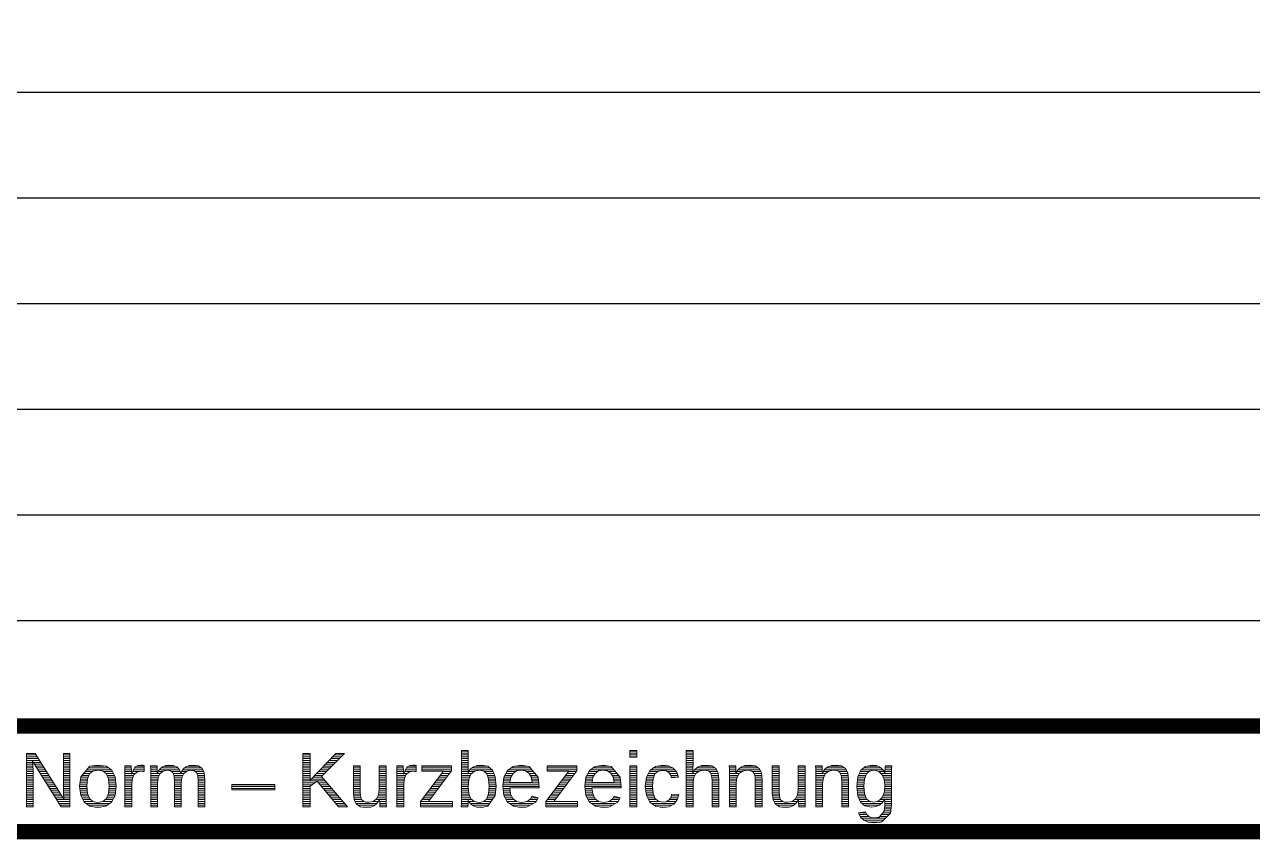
# Model space of a CAD drawing. Header units: millimetres. Extents: x 20 to 410, y 10 to 287.
# Drawn here: x 124.5 to 164.01, y 9.75 to 35.97 of the extents above; entities that cross this region are included whole.
import ezdxf

# ---------------------------------------------------------------- set-up
doc = ezdxf.new("R2010")
doc.units = ezdxf.units.MM
for name, color, linetype, lineweight in [('DUENN', 7, 'Continuous', 25), ('KANTEN', 7, 'Continuous', 50), ('TEXT', 7, 'Continuous', 13)]:
    doc.layers.add(name, color=color, linetype=linetype, lineweight=lineweight)

msp = doc.modelspace()

# ---------------------------------------------------------------- linework, layer by layer
at = {"layer": 'DUENN', "lineweight": 25}
for points in [[(20, 33.8), (200, 33.8)], [(20, 30.4), (200, 30.4)], [(20, 27), (200, 27)], [(20, 23.6), (200, 23.6)], [(20, 20.2), (200, 20.2)], [(20, 16.8), (200, 16.8)]]:
    msp.add_lwpolyline(points, dxfattribs=at)
at = {"layer": 'KANTEN', "lineweight": 50, "const_width": 0.5}
for points in [[(20, 10), (410, 10), (410, 287), (20, 287)], [(20, 10), (200, 10), (200, 61), (20, 61)]]:
    msp.add_lwpolyline(points, close=True, dxfattribs=at)
msp.add_lwpolyline([(20, 13.4), (200, 13.4)], dxfattribs=at)
at = {"layer": 'TEXT', "lineweight": 13}
for p, q in [((124.566, 12.471), (124.867, 12.471)), ((124.566, 12.411), (124.905, 12.411)), ((124.566, 12.351), (124.943, 12.351)), ((124.566, 12.291), (124.981, 12.291)), ((125.752, 12.471), (125.962, 12.471)), ((125.752, 12.411), (125.962, 12.411)), ((125.752, 12.351), (125.962, 12.351)), ((125.752, 12.291), (125.962, 12.291)), ((133.455, 12.471), (133.689, 12.471)), ((133.455, 12.411), (133.689, 12.411)), ((133.455, 12.351), (133.689, 12.351)), ((133.455, 12.291), (133.689, 12.291)), ((134.298, 12.291), (134.568, 12.291)), ((134.355, 12.351), (134.627, 12.351)), ((134.413, 12.411), (134.686, 12.411)), ((134.471, 12.471), (134.744, 12.471)), ((138.559, 12.591), (138.779, 12.591)), ((138.559, 12.531), (138.779, 12.531)), ((138.559, 12.471), (138.779, 12.471)), ((138.559, 12.411), (138.779, 12.411)), ((138.559, 12.351), (138.779, 12.351)), ((138.559, 12.291), (138.779, 12.291)), ((143.979, 12.591), (144.198, 12.591)), ((143.979, 12.531), (144.198, 12.531)), ((143.979, 12.471), (144.198, 12.471)), ((143.979, 12.411), (144.198, 12.411)), ((145.79, 12.591), (146.01, 12.591)), ((145.79, 12.531), (146.01, 12.531)), ((145.79, 12.471), (146.01, 12.471)), ((145.79, 12.411), (146.01, 12.411)), ((145.79, 12.351), (146.01, 12.351)), ((145.79, 12.291), (146.01, 12.291)), ((124.566, 12.231), (124.763, 12.231)), ((124.566, 12.171), (124.766, 12.171)), ((124.566, 12.111), (124.768, 12.111)), ((124.566, 12.051), (124.77, 12.051)), ((124.566, 11.991), (124.772, 11.991)), ((124.566, 11.931), (124.773, 11.931)), ((124.566, 11.871), (124.773, 11.871)), ((124.782, 12.231), (125.019, 12.231)), ((124.82, 12.171), (125.057, 12.171)), ((124.857, 12.111), (125.094, 12.111)), ((124.895, 12.051), (125.132, 12.051)), ((124.933, 11.991), (125.17, 11.991)), ((124.971, 11.931), (125.208, 11.931)), ((125.008, 11.871), (125.246, 11.871)), ((125.752, 12.231), (125.962, 12.231)), ((125.752, 12.171), (125.962, 12.171)), ((125.752, 12.111), (125.962, 12.111)), ((125.752, 12.051), (125.962, 12.051)), ((125.752, 11.991), (125.962, 11.991)), ((125.752, 11.931), (125.962, 11.931)), ((125.752, 11.871), (125.962, 11.871)), ((126.404, 11.871), (126.605, 11.871)), ((126.456, 11.931), (126.677, 11.931)), ((126.508, 11.991), (127.29, 11.991)), ((126.56, 12.051), (127.202, 12.051)), ((126.656, 12.111), (127.078, 12.111)), ((127.055, 11.931), (127.332, 11.931)), ((127.125, 11.871), (127.363, 11.871)), ((127.723, 12.111), (127.93, 12.111)), ((127.725, 12.051), (127.933, 12.051)), ((127.727, 11.991), (127.935, 11.991)), ((127.728, 11.931), (127.937, 11.931)), ((127.729, 11.871), (127.939, 11.871)), ((127.952, 11.871), (128.067, 11.871)), ((127.976, 11.931), (128.179, 11.931)), ((128, 11.991), (128.347, 11.991)), ((128.042, 12.051), (128.347, 12.051)), ((128.115, 12.111), (128.347, 12.111)), ((128.555, 12.111), (128.763, 12.111)), ((128.559, 12.051), (128.766, 12.051)), ((128.561, 11.991), (128.769, 11.991)), ((128.561, 11.931), (128.771, 11.931)), ((128.562, 11.871), (128.866, 11.871)), ((128.799, 11.931), (128.938, 11.931)), ((128.837, 11.991), (129.48, 11.991)), ((128.894, 12.051), (129.432, 12.051)), ((128.99, 12.111), (129.34, 12.111)), ((129.234, 11.931), (129.505, 11.931)), ((129.285, 11.871), (129.626, 11.871)), ((129.548, 11.931), (129.698, 11.931)), ((129.587, 11.991), (130.237, 11.991)), ((129.648, 12.051), (130.194, 12.051)), ((129.749, 12.111), (130.107, 12.111)), ((129.997, 11.931), (130.265, 11.931)), ((130.048, 11.871), (130.286, 11.871)), ((133.455, 12.231), (133.689, 12.231)), ((133.455, 12.171), (133.689, 12.171)), ((133.455, 12.111), (133.689, 12.111)), ((133.455, 12.051), (133.689, 12.051)), ((133.455, 11.991), (133.689, 11.991)), ((133.455, 11.931), (133.689, 11.931)), ((133.455, 11.871), (133.689, 11.871)), ((133.894, 11.871), (134.156, 11.871)), ((133.951, 11.931), (134.215, 11.931)), ((134.009, 11.991), (134.274, 11.991)), ((134.067, 12.051), (134.333, 12.051)), ((134.124, 12.111), (134.391, 12.111)), ((134.182, 12.171), (134.45, 12.171)), ((134.24, 12.231), (134.509, 12.231)), ((135.08, 12.111), (135.301, 12.111)), ((135.08, 12.051), (135.301, 12.051)), ((135.08, 11.991), (135.301, 11.991)), ((135.08, 11.931), (135.301, 11.931)), ((135.08, 11.871), (135.301, 11.871)), ((135.915, 12.111), (136.135, 12.111)), ((135.915, 12.051), (136.135, 12.051)), ((135.915, 11.991), (136.135, 11.991)), ((135.915, 11.931), (136.135, 11.931)), ((135.915, 11.871), (136.135, 11.871)), ((136.475, 12.111), (136.682, 12.111)), ((136.477, 12.051), (136.684, 12.051)), ((136.479, 11.991), (136.687, 11.991)), ((136.48, 11.931), (136.689, 11.931)), ((136.481, 11.871), (136.691, 11.871)), ((136.704, 11.871), (136.818, 11.871)), ((136.728, 11.931), (136.931, 11.931)), ((136.752, 11.991), (137.099, 11.991)), ((136.794, 12.051), (137.099, 12.051)), ((136.867, 12.111), (137.099, 12.111)), ((137.284, 12.111), (138.241, 12.111)), ((137.284, 12.051), (138.241, 12.051)), ((137.284, 11.991), (138.241, 11.991)), ((137.92, 11.871), (138.179, 11.871)), ((137.966, 11.931), (138.224, 11.931)), ((138.559, 12.231), (138.779, 12.231)), ((138.559, 12.171), (138.779, 12.171)), ((138.559, 12.111), (138.779, 12.111)), ((138.559, 12.051), (138.778, 12.051)), ((138.559, 11.991), (138.777, 11.991)), ((138.559, 11.931), (138.775, 11.931)), ((138.559, 11.871), (138.89, 11.871)), ((138.794, 11.931), (138.959, 11.931)), ((138.833, 11.991), (139.541, 11.991)), ((138.892, 12.051), (139.469, 12.051)), ((138.998, 12.111), (139.366, 12.111)), ((139.291, 11.931), (139.577, 11.931)), ((139.355, 11.871), (139.602, 11.871)), ((139.987, 11.871), (140.219, 11.871)), ((140.019, 11.931), (140.297, 11.931)), ((140.069, 11.991), (140.824, 11.991)), ((140.155, 12.051), (140.774, 12.051)), ((140.281, 12.111), (140.676, 12.111)), ((140.661, 11.931), (140.874, 11.931)), ((140.736, 11.871), (140.924, 11.871)), ((141.314, 12.111), (142.271, 12.111)), ((141.314, 12.051), (142.271, 12.051)), ((141.314, 11.991), (142.271, 11.991)), ((141.951, 11.871), (142.209, 11.871)), ((141.996, 11.931), (142.254, 11.931)), ((142.627, 11.871), (142.859, 11.871)), ((142.659, 11.931), (142.937, 11.931)), ((142.71, 11.991), (143.464, 11.991)), ((142.795, 12.051), (143.414, 12.051)), ((142.922, 12.111), (143.316, 12.111)), ((143.301, 11.931), (143.514, 11.931)), ((143.376, 11.871), (143.564, 11.871)), ((143.979, 12.111), (144.198, 12.111)), ((143.979, 12.051), (144.198, 12.051)), ((143.979, 11.991), (144.198, 11.991)), ((143.979, 11.931), (144.198, 11.931)), ((143.979, 11.871), (144.198, 11.871)), ((144.569, 11.871), (144.797, 11.871)), ((144.6, 11.931), (144.868, 11.931)), ((144.648, 11.991), (145.418, 11.991)), ((144.73, 12.051), (145.355, 12.051)), ((144.852, 12.111), (145.24, 12.111)), ((145.191, 11.931), (145.471, 11.931)), ((145.258, 11.871), (145.5, 11.871)), ((145.79, 12.231), (146.01, 12.231)), ((145.79, 12.171), (146.01, 12.171)), ((145.79, 12.111), (146.009, 12.111)), ((145.79, 12.051), (146.008, 12.051)), ((145.79, 11.991), (146.006, 11.991)), ((145.79, 11.931), (146.002, 11.931)), ((145.79, 11.871), (146.108, 11.871)), ((146.029, 11.931), (146.189, 11.931)), ((146.071, 11.991), (146.768, 11.991)), ((146.134, 12.051), (146.722, 12.051)), ((146.24, 12.111), (146.625, 12.111)), ((146.53, 11.931), (146.8, 11.931)), ((146.583, 11.871), (146.822, 11.871)), ((147.174, 12.111), (147.381, 12.111)), ((147.177, 12.051), (147.385, 12.051)), ((147.179, 11.991), (147.387, 11.991)), ((147.18, 11.931), (147.389, 11.931)), ((147.18, 11.871), (147.497, 11.871)), ((147.419, 11.931), (147.577, 11.931)), ((147.461, 11.991), (148.159, 11.991)), ((147.524, 12.051), (148.112, 12.051)), ((147.629, 12.111), (148.016, 12.111)), ((147.921, 11.931), (148.19, 11.931)), ((147.972, 11.871), (148.213, 11.871)), ((148.56, 12.111), (148.78, 12.111)), ((148.56, 12.051), (148.78, 12.051)), ((148.56, 11.991), (148.78, 11.991)), ((148.56, 11.931), (148.78, 11.931)), ((148.56, 11.871), (148.78, 11.871)), ((149.395, 12.111), (149.614, 12.111)), ((149.395, 12.051), (149.614, 12.051)), ((149.395, 11.991), (149.614, 11.991)), ((149.395, 11.931), (149.614, 11.931)), ((149.395, 11.871), (149.614, 11.871)), ((149.954, 12.111), (150.162, 12.111)), ((149.958, 12.051), (150.165, 12.051)), ((149.959, 11.991), (150.168, 11.991)), ((149.96, 11.931), (150.17, 11.931)), ((149.961, 11.871), (150.278, 11.871)), ((150.2, 11.931), (150.358, 11.931)), ((150.242, 11.991), (150.939, 11.991)), ((150.304, 12.051), (150.892, 12.051)), ((150.41, 12.111), (150.796, 12.111)), ((150.702, 11.931), (150.971, 11.931)), ((150.752, 11.871), (150.993, 11.871)), ((151.361, 11.871), (151.603, 11.871)), ((151.387, 11.931), (151.669, 11.931)), ((151.426, 11.991), (152.119, 11.991)), ((151.5, 12.051), (152.053, 12.051)), ((151.621, 12.111), (151.943, 12.111)), ((151.986, 11.931), (152.158, 11.931)), ((152.056, 11.871), (152.4, 11.871)), ((152.184, 11.931), (152.401, 11.931)), ((152.187, 11.991), (152.401, 11.991)), ((152.19, 12.051), (152.403, 12.051)), ((152.197, 12.111), (152.407, 12.111)), ((124.566, 11.811), (124.773, 11.811)), ((124.566, 11.751), (124.773, 11.751)), ((124.566, 11.691), (124.773, 11.691)), ((124.566, 11.631), (124.773, 11.631)), ((124.566, 11.571), (124.773, 11.571)), ((124.566, 11.511), (124.773, 11.511)), ((125.046, 11.811), (125.284, 11.811)), ((125.084, 11.751), (125.322, 11.751)), ((125.121, 11.691), (125.359, 11.691)), ((125.159, 11.631), (125.397, 11.631)), ((125.197, 11.571), (125.435, 11.571)), ((125.234, 11.511), (125.473, 11.511)), ((125.752, 11.811), (125.962, 11.811)), ((125.752, 11.751), (125.962, 11.751)), ((125.752, 11.691), (125.962, 11.691)), ((125.752, 11.631), (125.962, 11.631)), ((125.752, 11.571), (125.962, 11.571)), ((125.752, 11.511), (125.962, 11.511)), ((126.277, 11.511), (126.506, 11.511)), ((126.285, 11.571), (126.512, 11.571)), ((126.292, 11.631), (126.517, 11.631)), ((126.299, 11.691), (126.523, 11.691)), ((126.307, 11.751), (126.546, 11.751)), ((126.352, 11.811), (126.57, 11.811)), ((127.157, 11.811), (127.393, 11.811)), ((127.18, 11.751), (127.418, 11.751)), ((127.201, 11.691), (127.425, 11.691)), ((127.206, 11.631), (127.432, 11.631)), ((127.211, 11.571), (127.439, 11.571)), ((127.216, 11.511), (127.446, 11.511)), ((127.73, 11.811), (128.016, 11.811)), ((127.73, 11.751), (127.993, 11.751)), ((127.73, 11.691), (127.97, 11.691)), ((127.73, 11.631), (127.962, 11.631)), ((127.73, 11.571), (127.957, 11.571)), ((127.73, 11.511), (127.951, 11.511)), ((128.562, 11.811), (128.835, 11.811)), ((128.562, 11.751), (128.807, 11.751)), ((128.562, 11.691), (128.795, 11.691)), ((128.562, 11.631), (128.788, 11.631)), ((128.562, 11.571), (128.781, 11.571)), ((128.562, 11.511), (128.78, 11.511)), ((129.308, 11.811), (129.597, 11.811)), ((129.317, 11.751), (129.569, 11.751)), ((129.322, 11.691), (129.558, 11.691)), ((129.326, 11.631), (129.551, 11.631)), ((129.326, 11.571), (129.544, 11.571)), ((129.326, 11.511), (129.543, 11.511)), ((130.071, 11.811), (130.292, 11.811)), ((130.08, 11.751), (130.299, 11.751)), ((130.085, 11.691), (130.305, 11.691)), ((130.089, 11.631), (130.306, 11.631)), ((130.089, 11.571), (130.306, 11.571)), ((130.089, 11.511), (130.306, 11.511)), ((131.166, 11.511), (132.555, 11.511)), ((133.455, 11.811), (133.689, 11.811)), ((133.455, 11.751), (133.689, 11.751)), ((133.455, 11.691), (133.689, 11.691)), ((133.455, 11.631), (134.181, 11.631)), ((133.455, 11.571), (133.836, 11.571)), ((133.455, 11.511), (133.757, 11.511)), ((133.72, 11.691), (134.13, 11.691)), ((133.778, 11.751), (134.078, 11.751)), ((133.836, 11.811), (134.097, 11.811)), ((133.962, 11.571), (134.232, 11.571)), ((134.012, 11.511), (134.283, 11.511)), ((135.08, 11.811), (135.301, 11.811)), ((135.08, 11.751), (135.301, 11.751)), ((135.08, 11.691), (135.301, 11.691)), ((135.08, 11.631), (135.301, 11.631)), ((135.08, 11.571), (135.301, 11.571)), ((135.08, 11.511), (135.301, 11.511)), ((135.915, 11.811), (136.135, 11.811)), ((135.915, 11.751), (136.135, 11.751)), ((135.915, 11.691), (136.135, 11.691)), ((135.915, 11.631), (136.135, 11.631)), ((135.915, 11.571), (136.135, 11.571)), ((135.915, 11.511), (136.135, 11.511)), ((136.482, 11.811), (136.768, 11.811)), ((136.482, 11.751), (136.745, 11.751)), ((136.482, 11.691), (136.722, 11.691)), ((136.482, 11.631), (136.714, 11.631)), ((136.482, 11.571), (136.709, 11.571)), ((136.482, 11.511), (136.703, 11.511)), ((137.65, 11.511), (137.908, 11.511)), ((137.695, 11.571), (137.953, 11.571)), ((137.74, 11.631), (137.998, 11.631)), ((137.785, 11.691), (138.043, 11.691)), ((137.83, 11.751), (138.089, 11.751)), ((137.875, 11.811), (138.134, 11.811)), ((138.559, 11.811), (138.849, 11.811)), ((138.559, 11.751), (138.826, 11.751)), ((138.559, 11.691), (138.803, 11.691)), ((138.559, 11.631), (138.795, 11.631)), ((138.559, 11.571), (138.79, 11.571)), ((138.559, 11.511), (138.785, 11.511)), ((139.387, 11.811), (139.627, 11.811)), ((139.408, 11.751), (139.648, 11.751)), ((139.427, 11.691), (139.654, 11.691)), ((139.432, 11.631), (139.66, 11.631)), ((139.437, 11.571), (139.666, 11.571)), ((139.441, 11.511), (139.672, 11.511)), ((139.893, 11.511), (141.052, 11.511)), ((139.901, 11.571), (141.045, 11.571)), ((139.909, 11.631), (140.129, 11.631)), ((139.917, 11.691), (140.139, 11.691)), ((139.924, 11.751), (140.15, 11.751)), ((139.954, 11.811), (140.184, 11.811)), ((140.77, 11.811), (140.973, 11.811)), ((140.8, 11.751), (141.023, 11.751)), ((140.812, 11.691), (141.031, 11.691)), ((140.824, 11.631), (141.038, 11.631)), ((141.681, 11.511), (141.939, 11.511)), ((141.726, 11.571), (141.984, 11.571)), ((141.771, 11.631), (142.029, 11.631)), ((141.816, 11.691), (142.074, 11.691)), ((141.861, 11.751), (142.119, 11.751)), ((141.906, 11.811), (142.164, 11.811)), ((142.533, 11.511), (143.692, 11.511)), ((142.541, 11.571), (143.685, 11.571)), ((142.549, 11.631), (142.769, 11.631)), ((142.557, 11.691), (142.779, 11.691)), ((142.565, 11.751), (142.791, 11.751)), ((142.594, 11.811), (142.825, 11.811)), ((143.41, 11.811), (143.614, 11.811)), ((143.44, 11.751), (143.663, 11.751)), ((143.452, 11.691), (143.671, 11.691)), ((143.464, 11.631), (143.678, 11.631)), ((143.979, 11.811), (144.198, 11.811)), ((143.979, 11.751), (144.198, 11.751)), ((143.979, 11.691), (144.198, 11.691)), ((143.979, 11.631), (144.198, 11.631)), ((143.979, 11.571), (144.198, 11.571)), ((143.979, 11.511), (144.198, 11.511)), ((144.479, 11.511), (144.706, 11.511)), ((144.487, 11.571), (144.711, 11.571)), ((144.494, 11.631), (144.716, 11.631)), ((144.502, 11.691), (144.721, 11.691)), ((144.509, 11.751), (144.741, 11.751)), ((144.538, 11.811), (144.763, 11.811)), ((145.294, 11.811), (145.522, 11.811)), ((145.312, 11.751), (145.544, 11.751)), ((145.79, 11.811), (146.072, 11.811)), ((145.79, 11.751), (146.038, 11.751)), ((145.79, 11.691), (146.026, 11.691)), ((145.79, 11.631), (146.017, 11.631)), ((145.79, 11.571), (146.01, 11.571)), ((145.79, 11.511), (146.01, 11.511)), ((146.605, 11.811), (146.829, 11.811)), ((146.618, 11.751), (146.836, 11.751)), ((146.621, 11.691), (146.844, 11.691)), ((146.624, 11.631), (146.845, 11.631)), ((146.624, 11.571), (146.845, 11.571)), ((146.624, 11.511), (146.845, 11.511)), ((147.18, 11.811), (147.462, 11.811)), ((147.18, 11.751), (147.43, 11.751)), ((147.18, 11.691), (147.417, 11.691)), ((147.18, 11.631), (147.409, 11.631)), ((147.18, 11.571), (147.401, 11.571)), ((147.18, 11.511), (147.4, 11.511)), ((147.995, 11.811), (148.22, 11.811)), ((148.008, 11.751), (148.227, 11.751)), ((148.011, 11.691), (148.234, 11.691)), ((148.014, 11.631), (148.235, 11.631)), ((148.014, 11.571), (148.235, 11.571)), ((148.014, 11.511), (148.235, 11.511)), ((148.56, 11.811), (148.78, 11.811)), ((148.56, 11.751), (148.78, 11.751)), ((148.56, 11.691), (148.78, 11.691)), ((148.56, 11.631), (148.78, 11.631)), ((148.56, 11.571), (148.78, 11.571)), ((148.56, 11.511), (148.78, 11.511)), ((149.395, 11.811), (149.614, 11.811)), ((149.395, 11.751), (149.614, 11.751)), ((149.395, 11.691), (149.614, 11.691)), ((149.395, 11.631), (149.614, 11.631)), ((149.395, 11.571), (149.614, 11.571)), ((149.395, 11.511), (149.614, 11.511)), ((149.961, 11.811), (150.243, 11.811)), ((149.961, 11.751), (150.211, 11.751)), ((149.961, 11.691), (150.197, 11.691)), ((149.961, 11.631), (150.189, 11.631)), ((149.961, 11.571), (150.181, 11.571)), ((149.961, 11.511), (150.18, 11.511)), ((150.775, 11.811), (151, 11.811)), ((150.788, 11.751), (151.007, 11.751)), ((150.792, 11.691), (151.014, 11.691)), ((150.795, 11.631), (151.016, 11.631)), ((150.795, 11.571), (151.016, 11.571)), ((150.795, 11.511), (151.016, 11.511)), ((151.288, 11.511), (151.514, 11.511)), ((151.294, 11.571), (151.519, 11.571)), ((151.3, 11.631), (151.524, 11.631)), ((151.306, 11.691), (151.529, 11.691)), ((151.312, 11.751), (151.549, 11.751)), ((151.335, 11.811), (151.571, 11.811)), ((152.099, 11.811), (152.4, 11.811)), ((152.13, 11.751), (152.4, 11.751)), ((152.149, 11.691), (152.4, 11.691)), ((152.165, 11.631), (152.4, 11.631)), ((152.173, 11.571), (152.4, 11.571)), ((152.178, 11.511), (152.4, 11.511)), ((124.566, 11.451), (124.773, 11.451)), ((124.566, 11.391), (124.773, 11.391)), ((124.566, 11.331), (124.773, 11.331)), ((124.566, 11.271), (124.773, 11.271)), ((124.566, 11.211), (124.773, 11.211)), ((124.566, 11.151), (124.773, 11.151)), ((124.566, 11.091), (124.773, 11.091)), ((125.272, 11.451), (125.511, 11.451)), ((125.31, 11.391), (125.549, 11.391)), ((125.347, 11.331), (125.586, 11.331)), ((125.385, 11.271), (125.624, 11.271)), ((125.423, 11.211), (125.662, 11.211)), ((125.461, 11.151), (125.7, 11.151)), ((125.498, 11.091), (125.738, 11.091)), ((125.752, 11.451), (125.962, 11.451)), ((125.752, 11.391), (125.962, 11.391)), ((125.754, 11.331), (125.962, 11.331)), ((125.755, 11.271), (125.962, 11.271)), ((125.758, 11.211), (125.962, 11.211)), ((125.761, 11.151), (125.962, 11.151)), ((125.764, 11.091), (125.962, 11.091)), ((126.272, 11.451), (126.503, 11.451)), ((126.28, 11.391), (126.508, 11.391)), ((126.287, 11.331), (126.514, 11.331)), ((126.295, 11.271), (126.519, 11.271)), ((126.303, 11.211), (126.531, 11.211)), ((126.316, 11.151), (126.554, 11.151)), ((126.347, 11.091), (126.578, 11.091)), ((127.146, 11.091), (127.377, 11.091)), ((127.17, 11.151), (127.409, 11.151)), ((127.193, 11.211), (127.42, 11.211)), ((127.203, 11.271), (127.428, 11.271)), ((127.209, 11.331), (127.435, 11.331)), ((127.214, 11.391), (127.443, 11.391)), ((127.22, 11.451), (127.45, 11.451)), ((127.73, 11.451), (127.949, 11.451)), ((127.73, 11.391), (127.949, 11.391)), ((127.73, 11.331), (127.949, 11.331)), ((127.73, 11.271), (127.949, 11.271)), ((127.73, 11.211), (127.949, 11.211)), ((127.73, 11.151), (127.949, 11.151)), ((127.73, 11.091), (127.949, 11.091)), ((128.562, 11.451), (128.78, 11.451)), ((128.562, 11.391), (128.78, 11.391)), ((128.562, 11.331), (128.78, 11.331)), ((128.562, 11.271), (128.78, 11.271)), ((128.562, 11.211), (128.78, 11.211)), ((128.562, 11.151), (128.78, 11.151)), ((128.562, 11.091), (128.78, 11.091)), ((129.326, 11.451), (129.543, 11.451)), ((129.326, 11.391), (129.543, 11.391)), ((129.326, 11.331), (129.543, 11.331)), ((129.326, 11.271), (129.543, 11.271)), ((129.326, 11.211), (129.543, 11.211)), ((129.326, 11.151), (129.543, 11.151)), ((129.326, 11.091), (129.543, 11.091)), ((130.089, 11.451), (130.306, 11.451)), ((130.089, 11.391), (130.306, 11.391)), ((130.089, 11.331), (130.306, 11.331)), ((130.089, 11.271), (130.306, 11.271)), ((130.089, 11.211), (130.306, 11.211)), ((130.089, 11.151), (130.306, 11.151)), ((130.089, 11.091), (130.306, 11.091)), ((131.166, 11.451), (132.555, 11.451)), ((131.166, 11.391), (132.555, 11.391)), ((133.455, 11.451), (133.689, 11.451)), ((133.455, 11.391), (133.689, 11.391)), ((133.455, 11.331), (133.689, 11.331)), ((133.455, 11.271), (133.689, 11.271)), ((133.455, 11.211), (133.689, 11.211)), ((133.455, 11.151), (133.689, 11.151)), ((133.455, 11.091), (133.689, 11.091)), ((134.061, 11.451), (134.334, 11.451)), ((134.111, 11.391), (134.385, 11.391)), ((134.161, 11.331), (134.437, 11.331)), ((134.21, 11.271), (134.488, 11.271)), ((134.26, 11.211), (134.539, 11.211)), ((134.31, 11.151), (134.59, 11.151)), ((134.359, 11.091), (134.641, 11.091)), ((135.08, 11.451), (135.301, 11.451)), ((135.08, 11.391), (135.301, 11.391)), ((135.08, 11.331), (135.301, 11.331)), ((135.08, 11.271), (135.302, 11.271)), ((135.084, 11.211), (135.305, 11.211)), ((135.091, 11.151), (135.311, 11.151)), ((135.098, 11.091), (135.325, 11.091)), ((135.843, 11.091), (136.135, 11.091)), ((135.875, 11.151), (136.135, 11.151)), ((135.896, 11.211), (136.135, 11.211)), ((135.904, 11.271), (136.135, 11.271)), ((135.912, 11.331), (136.135, 11.331)), ((135.915, 11.451), (136.135, 11.451)), ((135.915, 11.391), (136.135, 11.391)), ((136.482, 11.451), (136.701, 11.451)), ((136.482, 11.391), (136.701, 11.391)), ((136.482, 11.331), (136.701, 11.331)), ((136.482, 11.271), (136.701, 11.271)), ((136.482, 11.211), (136.701, 11.211)), ((136.482, 11.151), (136.701, 11.151)), ((136.482, 11.091), (136.701, 11.091)), ((137.335, 11.091), (137.592, 11.091)), ((137.38, 11.151), (137.637, 11.151)), ((137.425, 11.211), (137.683, 11.211)), ((137.47, 11.271), (137.728, 11.271)), ((137.515, 11.331), (137.773, 11.331)), ((137.56, 11.391), (137.818, 11.391)), ((137.605, 11.451), (137.863, 11.451)), ((138.559, 11.451), (138.779, 11.451)), ((138.559, 11.391), (138.784, 11.391)), ((138.559, 11.331), (138.789, 11.331)), ((138.559, 11.271), (138.795, 11.271)), ((138.559, 11.211), (138.803, 11.211)), ((138.559, 11.151), (138.827, 11.151)), ((138.559, 11.091), (138.85, 11.091)), ((139.382, 11.091), (139.595, 11.091)), ((139.403, 11.151), (139.637, 11.151)), ((139.423, 11.211), (139.651, 11.211)), ((139.431, 11.271), (139.657, 11.271)), ((139.435, 11.331), (139.663, 11.331)), ((139.44, 11.391), (139.669, 11.391)), ((139.445, 11.451), (139.675, 11.451)), ((139.889, 11.451), (141.059, 11.451)), ((139.897, 11.391), (140.121, 11.391)), ((139.905, 11.331), (140.128, 11.331)), ((139.912, 11.271), (140.135, 11.271)), ((139.92, 11.211), (140.142, 11.211)), ((139.934, 11.151), (140.17, 11.151)), ((139.966, 11.091), (140.199, 11.091)), ((140.803, 11.091), (141.014, 11.091)), ((141.365, 11.091), (141.623, 11.091)), ((141.41, 11.151), (141.668, 11.151)), ((141.455, 11.211), (141.713, 11.211)), ((141.501, 11.271), (141.758, 11.271)), ((141.546, 11.331), (141.803, 11.331)), ((141.591, 11.391), (141.848, 11.391)), ((141.636, 11.451), (141.893, 11.451)), ((142.53, 11.451), (143.699, 11.451)), ((142.537, 11.391), (142.761, 11.391)), ((142.545, 11.331), (142.768, 11.331)), ((142.552, 11.271), (142.775, 11.271)), ((142.56, 11.211), (142.782, 11.211)), ((142.574, 11.151), (142.811, 11.151)), ((142.606, 11.091), (142.839, 11.091)), ((143.444, 11.091), (143.654, 11.091)), ((143.979, 11.451), (144.198, 11.451)), ((143.979, 11.391), (144.198, 11.391)), ((143.979, 11.331), (144.198, 11.331)), ((143.979, 11.271), (144.198, 11.271)), ((143.979, 11.211), (144.198, 11.211)), ((143.979, 11.151), (144.198, 11.151)), ((143.979, 11.091), (144.198, 11.091)), ((144.474, 11.451), (144.704, 11.451)), ((144.482, 11.391), (144.709, 11.391)), ((144.489, 11.331), (144.715, 11.331)), ((144.497, 11.271), (144.72, 11.271)), ((144.504, 11.211), (144.733, 11.211)), ((144.517, 11.151), (144.756, 11.151)), ((144.547, 11.091), (144.779, 11.091)), ((145.294, 11.091), (145.519, 11.091)), ((145.312, 11.151), (145.538, 11.151)), ((145.79, 11.451), (146.01, 11.451)), ((145.79, 11.391), (146.01, 11.391)), ((145.79, 11.331), (146.01, 11.331)), ((145.79, 11.271), (146.01, 11.271)), ((145.79, 11.211), (146.01, 11.211)), ((145.79, 11.151), (146.01, 11.151)), ((145.79, 11.091), (146.01, 11.091)), ((146.624, 11.451), (146.845, 11.451)), ((146.624, 11.391), (146.845, 11.391)), ((146.624, 11.331), (146.845, 11.331)), ((146.624, 11.271), (146.845, 11.271)), ((146.624, 11.211), (146.845, 11.211)), ((146.624, 11.151), (146.845, 11.151)), ((146.624, 11.091), (146.845, 11.091)), ((147.18, 11.451), (147.4, 11.451)), ((147.18, 11.391), (147.4, 11.391)), ((147.18, 11.331), (147.4, 11.331)), ((147.18, 11.271), (147.4, 11.271)), ((147.18, 11.211), (147.4, 11.211)), ((147.18, 11.151), (147.4, 11.151)), ((147.18, 11.091), (147.4, 11.091)), ((148.014, 11.451), (148.235, 11.451)), ((148.014, 11.391), (148.235, 11.391)), ((148.014, 11.331), (148.235, 11.331)), ((148.014, 11.271), (148.235, 11.271)), ((148.014, 11.211), (148.235, 11.211)), ((148.014, 11.151), (148.235, 11.151)), ((148.014, 11.091), (148.235, 11.091)), ((148.56, 11.451), (148.78, 11.451)), ((148.56, 11.391), (148.78, 11.391)), ((148.56, 11.331), (148.78, 11.331)), ((148.56, 11.271), (148.781, 11.271)), ((148.563, 11.211), (148.784, 11.211)), ((148.57, 11.151), (148.791, 11.151)), ((148.577, 11.091), (148.804, 11.091)), ((149.323, 11.091), (149.614, 11.091)), ((149.354, 11.151), (149.614, 11.151)), ((149.375, 11.211), (149.614, 11.211)), ((149.383, 11.271), (149.614, 11.271)), ((149.391, 11.331), (149.614, 11.331)), ((149.395, 11.451), (149.614, 11.451)), ((149.395, 11.391), (149.614, 11.391)), ((149.961, 11.451), (150.18, 11.451)), ((149.961, 11.391), (150.18, 11.391)), ((149.961, 11.331), (150.18, 11.331)), ((149.961, 11.271), (150.18, 11.271)), ((149.961, 11.211), (150.18, 11.211)), ((149.961, 11.151), (150.18, 11.151)), ((149.961, 11.091), (150.18, 11.091)), ((150.795, 11.451), (151.016, 11.451)), ((150.795, 11.391), (151.016, 11.391)), ((150.795, 11.331), (151.016, 11.331)), ((150.795, 11.271), (151.016, 11.271)), ((150.795, 11.211), (151.016, 11.211)), ((150.795, 11.151), (151.016, 11.151)), ((150.795, 11.091), (151.016, 11.091)), ((151.283, 11.451), (151.51, 11.451)), ((151.289, 11.391), (151.515, 11.391)), ((151.295, 11.331), (151.52, 11.331)), ((151.301, 11.271), (151.524, 11.271)), ((151.306, 11.211), (151.533, 11.211)), ((151.314, 11.151), (151.554, 11.151)), ((151.339, 11.091), (151.575, 11.091)), ((152.086, 11.091), (152.4, 11.091)), ((152.117, 11.151), (152.4, 11.151)), ((152.143, 11.211), (152.4, 11.211)), ((152.159, 11.271), (152.4, 11.271)), ((152.172, 11.331), (152.4, 11.331)), ((152.176, 11.391), (152.4, 11.391)), ((152.181, 11.451), (152.4, 11.451)), ((124.566, 11.031), (124.773, 11.031)), ((124.566, 10.971), (124.773, 10.971)), ((124.566, 10.911), (124.773, 10.911)), ((124.566, 10.851), (124.773, 10.851)), ((125.536, 11.031), (125.962, 11.031)), ((125.574, 10.971), (125.962, 10.971)), ((125.611, 10.911), (125.962, 10.911)), ((125.649, 10.851), (125.962, 10.851)), ((126.378, 11.031), (126.628, 11.031)), ((126.409, 10.971), (126.695, 10.971)), ((126.475, 10.911), (127.249, 10.911)), ((126.558, 10.851), (127.161, 10.851)), ((126.765, 10.791), (126.952, 10.791)), ((127.025, 10.971), (127.313, 10.971)), ((127.096, 11.031), (127.345, 11.031)), ((127.73, 11.031), (127.949, 11.031)), ((127.73, 10.971), (127.949, 10.971)), ((127.73, 10.911), (127.949, 10.911)), ((127.73, 10.851), (127.949, 10.851)), ((128.562, 11.031), (128.78, 11.031)), ((128.562, 10.971), (128.78, 10.971)), ((128.562, 10.911), (128.78, 10.911)), ((128.562, 10.851), (128.78, 10.851)), ((129.326, 11.031), (129.543, 11.031)), ((129.326, 10.971), (129.543, 10.971)), ((129.326, 10.911), (129.543, 10.911)), ((129.326, 10.851), (129.543, 10.851)), ((130.089, 11.031), (130.306, 11.031)), ((130.089, 10.971), (130.306, 10.971)), ((130.089, 10.911), (130.306, 10.911)), ((130.089, 10.851), (130.306, 10.851)), ((133.455, 11.031), (133.689, 11.031)), ((133.455, 10.971), (133.689, 10.971)), ((133.455, 10.911), (133.689, 10.911)), ((133.455, 10.851), (133.689, 10.851)), ((134.409, 11.031), (134.693, 11.031)), ((134.459, 10.971), (134.744, 10.971)), ((134.508, 10.911), (134.795, 10.911)), ((134.558, 10.851), (134.846, 10.851)), ((135.105, 11.031), (135.353, 11.031)), ((135.135, 10.971), (135.425, 10.971)), ((135.166, 10.911), (135.841, 10.911)), ((135.233, 10.851), (135.769, 10.851)), ((135.389, 10.791), (135.639, 10.791)), ((135.709, 10.971), (135.883, 10.971)), ((135.793, 11.031), (136.136, 11.031)), ((135.927, 10.971), (136.136, 10.971)), ((135.929, 10.911), (136.137, 10.911)), ((135.932, 10.851), (136.139, 10.851)), ((136.482, 11.031), (136.701, 11.031)), ((136.482, 10.971), (136.701, 10.971)), ((136.482, 10.911), (136.701, 10.911)), ((136.482, 10.851), (136.701, 10.851)), ((137.242, 10.911), (138.266, 10.911)), ((137.242, 10.851), (138.266, 10.851)), ((137.245, 10.971), (137.502, 10.971)), ((137.29, 11.031), (137.547, 11.031)), ((138.555, 10.851), (138.769, 10.851)), ((138.557, 10.911), (138.773, 10.911)), ((138.558, 10.971), (138.776, 10.971)), ((138.559, 11.031), (138.898, 11.031)), ((138.802, 10.971), (138.968, 10.971)), ((138.843, 10.911), (139.468, 10.911)), ((138.913, 10.851), (139.426, 10.851)), ((139.047, 10.791), (139.268, 10.791)), ((139.277, 10.971), (139.51, 10.971)), ((139.341, 11.031), (139.552, 11.031)), ((139.997, 11.031), (140.252, 11.031)), ((140.029, 10.971), (140.327, 10.971)), ((140.096, 10.911), (140.878, 10.911)), ((140.182, 10.851), (140.774, 10.851)), ((140.393, 10.791), (140.641, 10.791)), ((140.654, 10.971), (140.958, 10.971)), ((140.753, 11.031), (140.992, 11.031)), ((141.272, 10.911), (142.296, 10.911)), ((141.272, 10.851), (142.296, 10.851)), ((141.275, 10.971), (141.533, 10.971)), ((141.32, 11.031), (141.578, 11.031)), ((142.637, 11.031), (142.892, 11.031)), ((142.669, 10.971), (142.967, 10.971)), ((142.736, 10.911), (143.518, 10.911)), ((142.822, 10.851), (143.415, 10.851)), ((143.033, 10.791), (143.282, 10.791)), ((143.294, 10.971), (143.598, 10.971)), ((143.393, 11.031), (143.632, 11.031)), ((143.979, 11.031), (144.198, 11.031)), ((143.979, 10.971), (144.198, 10.971)), ((143.979, 10.911), (144.198, 10.911)), ((143.979, 10.851), (144.198, 10.851)), ((144.578, 11.031), (144.834, 11.031)), ((144.608, 10.971), (144.932, 10.971)), ((144.672, 10.911), (145.407, 10.911)), ((144.754, 10.851), (145.32, 10.851)), ((144.953, 10.791), (145.149, 10.791)), ((145.156, 10.971), (145.456, 10.971)), ((145.247, 11.031), (145.5, 11.031)), ((145.79, 11.031), (146.01, 11.031)), ((145.79, 10.971), (146.01, 10.971)), ((145.79, 10.911), (146.01, 10.911)), ((145.79, 10.851), (146.01, 10.851)), ((146.624, 11.031), (146.845, 11.031)), ((146.624, 10.971), (146.845, 10.971)), ((146.624, 10.911), (146.845, 10.911)), ((146.624, 10.851), (146.845, 10.851)), ((147.18, 11.031), (147.4, 11.031)), ((147.18, 10.971), (147.4, 10.971)), ((147.18, 10.911), (147.4, 10.911)), ((147.18, 10.851), (147.4, 10.851)), ((148.014, 11.031), (148.235, 11.031)), ((148.014, 10.971), (148.235, 10.971)), ((148.014, 10.911), (148.235, 10.911)), ((148.014, 10.851), (148.235, 10.851)), ((148.584, 11.031), (148.833, 11.031)), ((148.614, 10.971), (148.905, 10.971)), ((148.646, 10.911), (149.321, 10.911)), ((148.712, 10.851), (149.249, 10.851)), ((148.868, 10.791), (149.119, 10.791)), ((149.188, 10.971), (149.363, 10.971)), ((149.273, 11.031), (149.615, 11.031)), ((149.406, 10.971), (149.616, 10.971)), ((149.408, 10.911), (149.616, 10.911)), ((149.411, 10.851), (149.619, 10.851)), ((149.961, 11.031), (150.18, 11.031)), ((149.961, 10.971), (150.18, 10.971)), ((149.961, 10.911), (150.18, 10.911)), ((149.961, 10.851), (150.18, 10.851)), ((150.795, 11.031), (151.016, 11.031)), ((150.795, 10.971), (151.016, 10.971)), ((150.795, 10.911), (151.016, 10.911)), ((150.795, 10.851), (151.016, 10.851)), ((151.364, 11.031), (151.626, 11.031)), ((151.389, 10.971), (151.735, 10.971)), ((151.445, 10.911), (152.077, 10.911)), ((151.518, 10.851), (152, 10.851)), ((151.749, 10.791), (151.763, 10.791)), ((151.932, 10.971), (152.13, 10.971)), ((152.029, 11.031), (152.17, 11.031)), ((152.162, 10.671), (152.376, 10.671)), ((152.169, 10.731), (152.384, 10.731)), ((152.176, 10.791), (152.393, 10.791)), ((152.181, 11.031), (152.4, 11.031)), ((152.181, 10.971), (152.4, 10.971)), ((152.181, 10.911), (152.4, 10.911)), ((152.181, 10.851), (152.4, 10.851)), ((151.362, 10.551), (151.601, 10.551)), ((151.367, 10.611), (151.571, 10.611)), ((151.387, 10.491), (151.671, 10.491)), ((151.435, 10.431), (152.203, 10.431)), ((151.497, 10.371), (152.144, 10.371)), ((151.632, 10.311), (152.055, 10.311)), ((152.013, 10.491), (152.263, 10.491)), ((152.064, 10.551), (152.322, 10.551)), ((152.115, 10.611), (152.367, 10.611))]:
    msp.add_line(p, q, dxfattribs=at)
for points in [[(124.566, 12.52), (124.837, 12.52), (125.767, 11.045), (125.756, 11.252), (125.752, 11.392), (125.752, 12.52), (125.962, 12.52), (125.962, 10.8), (125.681, 10.8), (124.761, 12.265), (124.767, 12.146), (124.773, 11.943), (124.773, 10.8), (124.566, 10.8), (124.566, 12.52)], [(133.455, 12.52), (133.689, 12.52), (133.689, 11.658), (134.518, 12.52), (134.792, 12.52), (134.06, 11.773), (134.89, 10.8), (134.6, 10.8), (133.913, 11.63), (133.689, 11.459), (133.689, 10.8), (133.455, 10.8), (133.455, 12.52)], [(138.941, 10.83), (138.85, 10.901), (138.779, 11.005), (138.777, 11.005), (138.775, 10.957), (138.771, 10.889), (138.767, 10.828), (138.764, 10.8), (138.552, 10.8), (138.557, 10.901), (138.559, 11.072), (138.559, 12.612), (138.779, 12.612), (138.779, 12.095), (138.778, 12.009), (138.774, 11.909), (138.779, 11.909), (138.85, 12.017), (138.941, 12.09), (139.053, 12.132), (139.19, 12.145), (139.407, 12.103), (139.558, 11.977), (139.647, 11.765), (139.676, 11.466), (139.646, 11.164), (139.403, 10.819), (139.19, 10.775), (139.053, 10.789), (138.941, 10.83)], [(144.198, 12.612), (144.198, 12.402), (143.979, 12.402), (143.979, 12.612), (144.198, 12.612)], [(146.082, 12.007), (146.174, 12.085), (146.287, 12.13), (146.426, 12.145), (146.613, 12.119), (146.743, 12.038), (146.819, 11.895), (146.845, 11.68), (146.845, 10.8), (146.624, 10.8), (146.624, 11.637), (146.617, 11.759), (146.598, 11.844), (146.564, 11.903), (146.514, 11.944), (146.444, 11.967), (146.352, 11.975), (146.212, 11.949), (146.103, 11.868), (146.033, 11.742), (146.01, 11.579), (146.01, 10.8), (145.79, 10.8), (145.79, 12.612), (146.01, 12.612), (146.01, 12.14), (146.009, 12.065), (146.005, 11.986), (146.002, 11.924), (146, 11.895), (146.004, 11.895), (146.082, 12.007)], [(126.419, 10.952), (126.308, 11.168), (126.271, 11.462), (126.308, 11.761), (126.604, 12.103), (126.863, 12.145), (127.126, 12.104), (127.309, 11.979), (127.416, 11.766), (127.452, 11.462), (127.413, 11.159), (127.299, 10.945), (127.112, 10.818), (126.856, 10.775), (126.602, 10.82), (126.419, 10.952)], [(126.588, 11.856), (126.523, 11.695), (126.502, 11.462), (126.523, 11.233), (126.586, 11.069), (126.696, 10.971), (126.853, 10.938), (127.023, 10.97), (127.136, 11.065), (127.2, 11.228), (127.221, 11.462), (127.2, 11.698), (127.139, 11.859), (127.031, 11.952), (126.867, 11.983), (126.7, 11.951), (126.588, 11.856)], [(127.937, 11.941), (127.939, 11.851), (127.945, 11.851), (128.001, 11.994), (128.065, 12.083), (128.148, 12.13), (128.258, 12.145), (128.302, 12.142), (128.347, 12.133), (128.347, 11.932), (128.296, 11.941), (128.23, 11.944), (128.109, 11.914), (128.021, 11.826), (127.967, 11.683), (127.949, 11.489), (127.949, 10.8), (127.73, 10.8), (127.73, 11.813), (127.728, 11.96), (127.722, 12.121), (127.93, 12.121), (127.937, 11.941)], [(129.084, 11.975), (128.959, 11.949), (128.862, 11.868), (128.801, 11.739), (128.78, 11.565), (128.78, 10.8), (128.562, 10.8), (128.562, 11.839), (128.56, 12.025), (128.555, 12.121), (128.762, 12.121), (128.763, 12.11), (128.764, 12.088), (128.766, 12.059), (128.768, 12.026), (128.77, 11.976), (128.772, 11.895), (128.776, 11.895), (128.852, 12.014), (128.938, 12.09), (129.04, 12.132), (129.161, 12.145), (129.296, 12.13), (129.399, 12.086), (129.473, 12.008), (129.52, 11.895), (129.524, 11.895), (129.599, 12.009), (129.689, 12.087), (129.796, 12.131), (129.924, 12.145), (130.097, 12.118), (130.215, 12.037), (130.283, 11.893), (130.306, 11.68), (130.306, 10.8), (130.089, 10.8), (130.089, 11.637), (130.076, 11.799), (130.036, 11.902), (129.963, 11.957), (129.847, 11.975), (129.719, 11.949), (129.623, 11.869), (129.563, 11.74), (129.543, 11.565), (129.543, 10.8), (129.326, 10.8), (129.326, 11.637), (129.313, 11.799), (129.273, 11.902), (129.2, 11.957), (129.084, 11.975)], [(135.409, 10.977), (135.478, 10.953), (135.573, 10.945), (135.715, 10.972), (135.823, 11.054), (135.892, 11.184), (135.915, 11.355), (135.915, 12.121), (136.135, 12.121), (136.135, 11.082), (136.137, 10.896), (136.142, 10.8), (135.935, 10.8), (135.934, 10.811), (135.932, 10.833), (135.931, 10.862), (135.929, 10.895), (135.927, 10.945), (135.925, 11.026), (135.921, 11.026), (135.84, 10.909), (135.746, 10.832), (135.635, 10.79), (135.499, 10.775), (135.311, 10.802), (135.181, 10.884), (135.106, 11.027), (135.08, 11.241), (135.08, 12.121), (135.301, 12.121), (135.301, 11.284), (135.308, 11.167), (135.327, 11.08), (135.36, 11.019), (135.409, 10.977)], [(136.689, 11.941), (136.691, 11.851), (136.696, 11.851), (136.753, 11.994), (136.817, 12.083), (136.9, 12.13), (137.01, 12.145), (137.054, 12.142), (137.099, 12.133), (137.099, 11.932), (137.048, 11.941), (136.982, 11.944), (136.861, 11.914), (136.773, 11.826), (136.719, 11.683), (136.701, 11.489), (136.701, 10.8), (136.482, 10.8), (136.482, 11.813), (136.48, 11.96), (136.474, 12.121), (136.682, 12.121), (136.689, 11.941)], [(138.241, 12.121), (138.241, 11.954), (137.501, 10.97), (138.266, 10.97), (138.266, 10.8), (137.242, 10.8), (137.242, 10.967), (137.98, 11.951), (137.284, 11.951), (137.284, 12.121), (138.241, 12.121)], [(138.974, 11.944), (138.864, 11.848), (138.8, 11.684), (138.779, 11.446), (138.8, 11.22), (138.862, 11.062), (138.971, 10.969), (139.132, 10.938), (139.275, 10.969), (139.371, 11.061), (139.427, 11.222), (139.445, 11.459), (139.427, 11.697), (139.372, 11.856), (139.276, 11.946), (139.134, 11.975), (138.974, 11.944)], [(140.486, 10.94), (140.615, 10.955), (140.715, 10.998), (140.788, 11.063), (140.832, 11.143), (141.025, 11.088), (140.947, 10.951), (140.677, 10.795), (140.486, 10.775), (140.228, 10.819), (140.04, 10.95), (139.925, 11.167), (139.887, 11.469), (139.925, 11.758), (140.04, 11.971), (140.226, 12.102), (140.478, 12.145), (140.733, 12.101), (141.024, 11.75), (141.06, 11.443), (141.06, 11.414), (140.118, 11.414), (140.141, 11.213), (140.212, 11.064), (140.327, 10.971), (140.486, 10.94)], [(140.474, 11.983), (140.331, 11.956), (140.221, 11.876), (140.149, 11.749), (140.12, 11.582), (140.833, 11.582), (140.797, 11.763), (140.727, 11.887), (140.62, 11.959), (140.474, 11.983)], [(141.314, 11.951), (141.314, 12.121), (142.271, 12.121), (142.271, 11.954), (141.531, 10.97), (142.296, 10.97), (142.296, 10.8), (141.272, 10.8), (141.272, 10.967), (142.011, 11.951), (141.314, 11.951)], [(142.968, 10.971), (143.127, 10.94), (143.255, 10.955), (143.355, 10.998), (143.428, 11.063), (143.472, 11.143), (143.665, 11.088), (143.587, 10.951), (143.318, 10.795), (143.127, 10.775), (142.869, 10.819), (142.68, 10.95), (142.566, 11.167), (142.527, 11.469), (142.566, 11.758), (142.68, 11.971), (142.866, 12.102), (143.118, 12.145), (143.373, 12.101), (143.664, 11.75), (143.7, 11.443), (143.7, 11.414), (142.758, 11.414), (142.782, 11.213), (142.852, 11.064), (142.968, 10.971)], [(143.26, 11.959), (143.114, 11.983), (142.971, 11.956), (142.861, 11.876), (142.789, 11.749), (142.761, 11.582), (143.473, 11.582), (143.438, 11.763), (143.367, 11.887), (143.26, 11.959)], [(144.198, 12.121), (144.198, 10.8), (143.979, 10.8), (143.979, 12.121), (144.198, 12.121)], [(144.723, 11.237), (144.785, 11.076), (144.889, 10.981), (145.036, 10.949), (145.143, 10.965), (145.232, 11.012), (145.295, 11.093), (145.329, 11.208), (145.551, 11.193), (145.498, 11.022), (145.389, 10.889), (145.234, 10.804), (145.042, 10.775), (144.798, 10.819), (144.619, 10.95), (144.509, 11.166), (144.473, 11.462), (144.51, 11.755), (144.62, 11.97), (144.798, 12.101), (145.039, 12.145), (145.225, 12.119), (145.376, 12.04), (145.485, 11.915), (145.544, 11.751), (145.318, 11.734), (145.288, 11.832), (145.231, 11.908), (145.147, 11.957), (145.033, 11.973), (144.883, 11.944), (144.78, 11.857), (144.722, 11.701), (144.702, 11.466), (144.723, 11.237)], [(148.014, 11.637), (148.008, 11.753), (147.988, 11.84), (147.955, 11.902), (147.907, 11.944), (147.837, 11.967), (147.742, 11.975), (147.6, 11.948), (147.491, 11.867), (147.423, 11.737), (147.4, 11.565), (147.4, 10.8), (147.18, 10.8), (147.18, 11.839), (147.179, 12.025), (147.173, 12.121), (147.38, 12.121), (147.382, 12.11), (147.383, 12.088), (147.384, 12.059), (147.386, 12.026), (147.388, 11.976), (147.39, 11.895), (147.394, 11.895), (147.476, 12.012), (147.569, 12.088), (147.681, 12.131), (147.816, 12.145), (148.004, 12.118), (148.134, 12.037), (148.21, 11.894), (148.235, 11.68), (148.235, 10.8), (148.014, 10.8), (148.014, 11.637)], [(148.78, 11.284), (148.787, 11.167), (148.806, 11.08), (148.84, 11.019), (148.888, 10.977), (148.957, 10.953), (149.053, 10.945), (149.195, 10.972), (149.303, 11.054), (149.372, 11.184), (149.395, 11.355), (149.395, 12.121), (149.614, 12.121), (149.614, 11.082), (149.616, 10.896), (149.621, 10.8), (149.414, 10.8), (149.413, 10.811), (149.412, 10.833), (149.41, 10.862), (149.409, 10.895), (149.407, 10.945), (149.404, 11.026), (149.401, 11.026), (149.319, 10.909), (149.225, 10.832), (149.114, 10.79), (148.979, 10.775), (148.79, 10.802), (148.66, 10.884), (148.585, 11.027), (148.56, 11.241), (148.56, 12.121), (148.78, 12.121), (148.78, 11.284)], [(150.795, 11.637), (150.788, 11.753), (150.769, 11.84), (150.736, 11.902), (150.687, 11.944), (150.618, 11.967), (150.522, 11.975), (150.38, 11.948), (150.272, 11.867), (150.203, 11.737), (150.18, 11.565), (150.18, 10.8), (149.961, 10.8), (149.961, 11.839), (149.959, 12.025), (149.954, 12.121), (150.161, 12.121), (150.162, 12.11), (150.163, 12.088), (150.165, 12.059), (150.166, 12.026), (150.168, 11.976), (150.171, 11.895), (150.175, 11.895), (150.256, 12.012), (150.35, 12.088), (150.461, 12.131), (150.597, 12.145), (150.785, 12.118), (150.915, 12.037), (150.99, 11.894), (151.016, 11.68), (151.016, 10.8), (150.795, 10.8), (150.795, 11.637)], [(151.653, 10.302), (151.502, 10.366), (151.397, 10.469), (151.338, 10.607), (151.559, 10.639), (151.594, 10.558), (151.655, 10.498), (151.742, 10.461), (151.853, 10.448), (151.996, 10.472), (152.161, 10.665), (152.181, 10.833), (152.181, 11.045), (152.179, 11.045), (152.105, 10.934), (152.008, 10.854), (151.89, 10.806), (151.754, 10.79), (151.543, 10.83), (151.397, 10.951), (151.311, 11.158), (151.283, 11.458), (151.313, 11.762), (151.405, 11.975), (151.56, 12.1), (151.779, 12.141), (151.909, 12.125), (152.022, 12.077), (152.113, 12), (152.181, 11.895), (152.184, 11.895), (152.185, 11.945), (152.188, 12.022), (152.193, 12.092), (152.198, 12.121), (152.407, 12.121), (152.401, 12.02), (152.4, 11.847), (152.4, 10.838), (152.365, 10.594), (152.089, 10.316), (151.847, 10.281), (151.653, 10.302)], [(152.17, 11.61), (152.137, 11.738), (152.084, 11.841), (152.013, 11.916), (151.928, 11.963), (151.832, 11.978), (151.687, 11.948), (151.587, 11.856), (151.529, 11.696), (151.51, 11.461), (151.528, 11.228), (151.582, 11.071), (151.679, 10.982), (151.829, 10.953), (151.926, 10.968), (152.013, 11.014), (152.084, 11.088), (152.137, 11.189), (152.17, 11.314), (152.181, 11.461), (152.17, 11.61)], [(131.166, 11.518), (132.555, 11.518), (132.555, 11.35), (131.166, 11.35), (131.166, 11.518)]]:
    msp.add_lwpolyline(points, close=True, dxfattribs=at)

doc.saveas('drawing.dxf')
